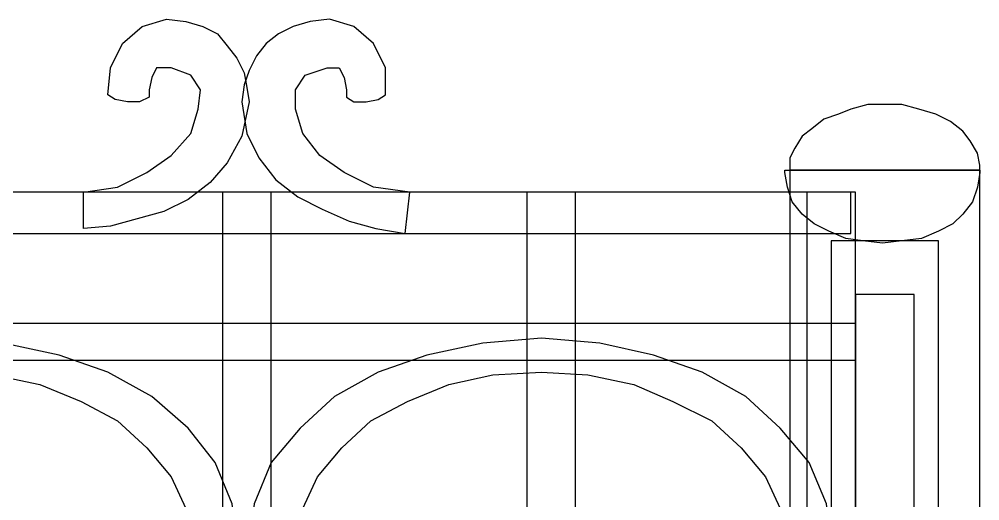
# Model space of a CAD drawing. Header units: centimetres. Extents: x -51 to 56, y -22 to 36.
# Drawn here: x 29.2 to 56.12, y 22.05 to 35.55 of the extents above; entities that cross this region are included whole.
import ezdxf

# ---------------------------------------------------------------- set-up
doc = ezdxf.new("R2010")
doc.units = ezdxf.units.CM
doc.header["$MEASUREMENT"] = 0
doc.layers.add('layer 1', color=7, linetype='Continuous')

msp = doc.modelspace()

# ---------------------------------------------------------------- linework, layer by layer
at = {"layer": 'layer 1', "color": 108}
for points, knots in [([(35.64713, 33.22811), (35.64713, 33.22811), (35.57889, 33.63753), (35.57889, 33.63753), (35.57889, 33.63753), (35.57889, 33.63753), (35.51066, 34.04695), (35.51066, 34.04695), (35.51066, 34.04695), (35.51066, 34.04695), (35.30595, 34.45638), (35.30595, 34.45638), (35.30595, 34.45638), (35.30595, 34.45638), (35.033, 34.79756), (35.033, 34.79756), (35.033, 34.79756), (35.033, 34.79756), (34.76005, 35.13875), (34.76005, 35.13875), (34.76005, 35.13875), (34.76005, 35.13875), (34.35062, 35.34346), (34.35062, 35.34346), (34.35062, 35.34346), (34.35062, 35.34346), (33.87296, 35.47993), (33.87296, 35.47993), (33.87296, 35.47993), (33.87296, 35.47993), (33.32707, 35.54817), (33.32707, 35.54817), (33.32707, 35.54817), (33.32707, 35.54817), (32.64469, 35.34346), (32.64469, 35.34346), (32.64469, 35.34346), (32.64469, 35.34346), (32.0988, 34.8658), (32.0988, 34.8658), (32.0988, 34.8658), (32.0988, 34.8658), (31.75761, 34.18343), (31.75761, 34.18343), (31.75761, 34.18343), (31.75761, 34.18343), (31.68937, 33.43282), (31.68937, 33.43282), (31.68937, 33.43282), (31.68937, 33.43282), (31.89408, 33.29634), (31.89408, 33.29634), (31.89408, 33.29634), (31.89408, 33.29634), (32.23527, 33.22811), (32.23527, 33.22811), (32.23527, 33.22811), (32.23527, 33.22811), (32.57646, 33.22811), (32.57646, 33.22811), (32.57646, 33.22811), (32.57646, 33.22811), (32.84941, 33.36458), (32.84941, 33.36458), (32.84941, 33.36458), (32.84941, 33.36458), (32.84941, 33.56929), (32.84941, 33.56929), (32.84941, 33.56929), (32.84941, 33.56929), (32.91764, 33.91048), (32.91764, 33.91048), (32.91764, 33.91048), (32.91764, 33.91048), (33.05412, 34.18343), (33.05412, 34.18343), (33.05412, 34.18343), (33.05412, 34.18343), (33.46354, 34.18343), (33.46354, 34.18343), (33.46354, 34.18343), (33.46354, 34.18343), (34.00944, 33.97871), (34.00944, 33.97871), (34.00944, 33.97871), (34.00944, 33.97871), (34.28239, 33.56929), (34.28239, 33.56929), (34.28239, 33.56929), (34.28239, 33.56929), (34.21415, 33.02339), (34.21415, 33.02339), (34.21415, 33.02339), (34.21415, 33.02339), (34.00944, 32.34102), (34.00944, 32.34102), (34.00944, 32.34102), (34.00944, 32.34102), (33.46354, 31.72689), (33.46354, 31.72689), (33.46354, 31.72689), (33.46354, 31.72689), (32.78117, 31.24923), (32.78117, 31.24923), (32.78117, 31.24923), (32.78117, 31.24923), (31.96232, 30.8398), (31.96232, 30.8398), (31.96232, 30.8398), (31.96232, 30.8398), (31.007, 30.70333), (31.007, 30.70333), (31.007, 30.70333), (31.007, 30.70333), (31.007, 29.67977), (31.007, 29.67977), (31.007, 29.67977), (31.007, 29.67977), (31.75761, 29.74801), (31.75761, 29.74801), (31.75761, 29.74801), (31.75761, 29.74801), (32.50822, 29.95272), (32.50822, 29.95272), (32.50822, 29.95272), (32.50822, 29.95272), (33.25883, 30.15743), (33.25883, 30.15743), (33.25883, 30.15743), (33.25883, 30.15743), (33.9412, 30.49862), (33.9412, 30.49862), (33.9412, 30.49862), (33.9412, 30.49862), (34.55534, 30.97628), (34.55534, 30.97628), (34.55534, 30.97628), (34.55534, 30.97628), (35.033, 31.52218), (35.033, 31.52218), (35.033, 31.52218), (35.033, 31.52218), (35.44242, 32.27278), (35.44242, 32.27278), (35.44242, 32.27278), (35.44242, 32.27278), (35.64713, 33.22811), (35.64713, 33.22811)], [0, 0, 0, 0, 0.02702703, 0.02702703, 0.02702703, 0.02702703, 0.05405405, 0.05405405, 0.05405405, 0.05405405, 0.08108108, 0.08108108, 0.08108108, 0.08108108, 0.10810811, 0.10810811, 0.10810811, 0.10810811, 0.13513514, 0.13513514, 0.13513514, 0.13513514, 0.16216216, 0.16216216, 0.16216216, 0.16216216, 0.18918919, 0.18918919, 0.18918919, 0.18918919, 0.21621622, 0.21621622, 0.21621622, 0.21621622, 0.24324324, 0.24324324, 0.24324324, 0.24324324, 0.27027027, 0.27027027, 0.27027027, 0.27027027, 0.2972973, 0.2972973, 0.2972973, 0.2972973, 0.32432432, 0.32432432, 0.32432432, 0.32432432, 0.35135135, 0.35135135, 0.35135135, 0.35135135, 0.37837838, 0.37837838, 0.37837838, 0.37837838, 0.40540541, 0.40540541, 0.40540541, 0.40540541, 0.43243243, 0.43243243, 0.43243243, 0.43243243, 0.45945946, 0.45945946, 0.45945946, 0.45945946, 0.48648649, 0.48648649, 0.48648649, 0.48648649, 0.51351351, 0.51351351, 0.51351351, 0.51351351, 0.54054054, 0.54054054, 0.54054054, 0.54054054, 0.56756757, 0.56756757, 0.56756757, 0.56756757, 0.59459459, 0.59459459, 0.59459459, 0.59459459, 0.62162162, 0.62162162, 0.62162162, 0.62162162, 0.64864865, 0.64864865, 0.64864865, 0.64864865, 0.67567568, 0.67567568, 0.67567568, 0.67567568, 0.7027027, 0.7027027, 0.7027027, 0.7027027, 0.72972973, 0.72972973, 0.72972973, 0.72972973, 0.75675676, 0.75675676, 0.75675676, 0.75675676, 0.78378378, 0.78378378, 0.78378378, 0.78378378, 0.81081081, 0.81081081, 0.81081081, 0.81081081, 0.83783784, 0.83783784, 0.83783784, 0.83783784, 0.86486486, 0.86486486, 0.86486486, 0.86486486, 0.89189189, 0.89189189, 0.89189189, 0.89189189, 0.91891892, 0.91891892, 0.91891892, 0.91891892, 0.94594595, 0.94594595, 0.94594595, 0.94594595, 0.97297297, 0.97297297, 0.97297297, 0.97297297, 1, 1, 1, 1]), ([(35.44242, 33.22811), (35.44242, 33.22811), (35.51066, 33.70577), (35.51066, 33.70577), (35.51066, 33.70577), (35.51066, 33.70577), (35.64713, 34.11519), (35.64713, 34.11519), (35.64713, 34.11519), (35.64713, 34.11519), (35.85184, 34.52461), (35.85184, 34.52461), (35.85184, 34.52461), (35.85184, 34.52461), (36.12479, 34.8658), (36.12479, 34.8658), (36.12479, 34.8658), (36.12479, 34.8658), (36.46598, 35.13875), (36.46598, 35.13875), (36.46598, 35.13875), (36.46598, 35.13875), (36.8754, 35.34346), (36.8754, 35.34346), (36.8754, 35.34346), (36.8754, 35.34346), (37.35306, 35.47993), (37.35306, 35.47993), (37.35306, 35.47993), (37.35306, 35.47993), (37.89896, 35.54817), (37.89896, 35.54817), (37.89896, 35.54817), (37.89896, 35.54817), (38.58133, 35.34346), (38.58133, 35.34346), (38.58133, 35.34346), (38.58133, 35.34346), (39.12723, 34.8658), (39.12723, 34.8658), (39.12723, 34.8658), (39.12723, 34.8658), (39.46842, 34.18343), (39.46842, 34.18343), (39.46842, 34.18343), (39.46842, 34.18343), (39.46842, 33.43282), (39.46842, 33.43282), (39.46842, 33.43282), (39.46842, 33.43282), (39.2637, 33.29634), (39.2637, 33.29634), (39.2637, 33.29634), (39.2637, 33.29634), (38.92252, 33.22811), (38.92252, 33.22811), (38.92252, 33.22811), (38.92252, 33.22811), (38.58133, 33.22811), (38.58133, 33.22811), (38.58133, 33.22811), (38.58133, 33.22811), (38.37662, 33.36458), (38.37662, 33.36458), (38.37662, 33.36458), (38.37662, 33.36458), (38.37662, 33.56929), (38.37662, 33.56929), (38.37662, 33.56929), (38.37662, 33.56929), (38.30838, 33.91048), (38.30838, 33.91048), (38.30838, 33.91048), (38.30838, 33.91048), (38.17191, 34.18343), (38.17191, 34.18343), (38.17191, 34.18343), (38.17191, 34.18343), (37.83072, 34.18343), (37.83072, 34.18343), (37.83072, 34.18343), (37.83072, 34.18343), (37.21659, 33.97871), (37.21659, 33.97871), (37.21659, 33.97871), (37.21659, 33.97871), (36.94364, 33.56929), (36.94364, 33.56929), (36.94364, 33.56929), (36.94364, 33.56929), (36.94364, 33.02339), (36.94364, 33.02339), (36.94364, 33.02339), (36.94364, 33.02339), (37.14835, 32.34102), (37.14835, 32.34102), (37.14835, 32.34102), (37.14835, 32.34102), (37.62601, 31.72689), (37.62601, 31.72689), (37.62601, 31.72689), (37.62601, 31.72689), (38.30838, 31.24923), (38.30838, 31.24923), (38.30838, 31.24923), (38.30838, 31.24923), (39.12723, 30.8398), (39.12723, 30.8398), (39.12723, 30.8398), (39.12723, 30.8398), (40.15079, 30.70333), (40.15079, 30.70333), (40.15079, 30.70333), (40.15079, 30.70333), (40.01431, 29.5433), (40.01431, 29.5433), (40.01431, 29.5433), (40.01431, 29.5433), (39.19547, 29.67977), (39.19547, 29.67977), (39.19547, 29.67977), (39.19547, 29.67977), (38.44486, 29.88448), (38.44486, 29.88448), (38.44486, 29.88448), (38.44486, 29.88448), (37.69425, 30.22567), (37.69425, 30.22567), (37.69425, 30.22567), (37.69425, 30.22567), (37.01188, 30.56685), (37.01188, 30.56685), (37.01188, 30.56685), (37.01188, 30.56685), (36.39774, 31.04451), (36.39774, 31.04451), (36.39774, 31.04451), (36.39774, 31.04451), (35.92008, 31.65865), (35.92008, 31.65865), (35.92008, 31.65865), (35.92008, 31.65865), (35.57889, 32.34102), (35.57889, 32.34102), (35.57889, 32.34102), (35.57889, 32.34102), (35.44242, 33.22811), (35.44242, 33.22811)], [0, 0, 0, 0, 0.02702703, 0.02702703, 0.02702703, 0.02702703, 0.05405405, 0.05405405, 0.05405405, 0.05405405, 0.08108108, 0.08108108, 0.08108108, 0.08108108, 0.10810811, 0.10810811, 0.10810811, 0.10810811, 0.13513514, 0.13513514, 0.13513514, 0.13513514, 0.16216216, 0.16216216, 0.16216216, 0.16216216, 0.18918919, 0.18918919, 0.18918919, 0.18918919, 0.21621622, 0.21621622, 0.21621622, 0.21621622, 0.24324324, 0.24324324, 0.24324324, 0.24324324, 0.27027027, 0.27027027, 0.27027027, 0.27027027, 0.2972973, 0.2972973, 0.2972973, 0.2972973, 0.32432432, 0.32432432, 0.32432432, 0.32432432, 0.35135135, 0.35135135, 0.35135135, 0.35135135, 0.37837838, 0.37837838, 0.37837838, 0.37837838, 0.40540541, 0.40540541, 0.40540541, 0.40540541, 0.43243243, 0.43243243, 0.43243243, 0.43243243, 0.45945946, 0.45945946, 0.45945946, 0.45945946, 0.48648649, 0.48648649, 0.48648649, 0.48648649, 0.51351351, 0.51351351, 0.51351351, 0.51351351, 0.54054054, 0.54054054, 0.54054054, 0.54054054, 0.56756757, 0.56756757, 0.56756757, 0.56756757, 0.59459459, 0.59459459, 0.59459459, 0.59459459, 0.62162162, 0.62162162, 0.62162162, 0.62162162, 0.64864865, 0.64864865, 0.64864865, 0.64864865, 0.67567568, 0.67567568, 0.67567568, 0.67567568, 0.7027027, 0.7027027, 0.7027027, 0.7027027, 0.72972973, 0.72972973, 0.72972973, 0.72972973, 0.75675676, 0.75675676, 0.75675676, 0.75675676, 0.78378378, 0.78378378, 0.78378378, 0.78378378, 0.81081081, 0.81081081, 0.81081081, 0.81081081, 0.83783784, 0.83783784, 0.83783784, 0.83783784, 0.86486486, 0.86486486, 0.86486486, 0.86486486, 0.89189189, 0.89189189, 0.89189189, 0.89189189, 0.91891892, 0.91891892, 0.91891892, 0.91891892, 0.94594595, 0.94594595, 0.94594595, 0.94594595, 0.97297297, 0.97297297, 0.97297297, 0.97297297, 1, 1, 1, 1]), ([(53.38881, 33.15987), (53.38881, 33.15987), (53.9347, 33.15987), (53.9347, 33.15987), (53.9347, 33.15987), (53.9347, 33.15987), (54.41237, 33.02339), (54.41237, 33.02339), (54.41237, 33.02339), (54.41237, 33.02339), (54.89003, 32.88692), (54.89003, 32.88692), (54.89003, 32.88692), (54.89003, 32.88692), (55.29945, 32.68221), (55.29945, 32.68221), (55.29945, 32.68221), (55.29945, 32.68221), (55.64064, 32.40926), (55.64064, 32.40926), (55.64064, 32.40926), (55.64064, 32.40926), (55.84535, 32.13631), (55.84535, 32.13631), (55.84535, 32.13631), (55.84535, 32.13631), (56.05006, 31.79512), (56.05006, 31.79512), (56.05006, 31.79512), (56.05006, 31.79512), (56.1183, 31.45394), (56.1183, 31.45394), (56.1183, 31.45394), (56.1183, 31.45394), (56.1183, 31.45394), (56.1183, 31.45394), (56.1183, 31.45394), (56.1183, 31.45394), (56.1183, 31.45394), (56.1183, 31.45394), (56.1183, 31.45394), (56.1183, 31.45394), (56.1183, 31.3857), (56.1183, 31.3857), (56.1183, 31.3857), (56.1183, 31.3857), (56.1183, 31.31746), (56.1183, 31.31746), (56.1183, 31.31746), (56.1183, 31.31746), (50.79579, 31.31746), (50.79579, 31.31746), (50.79579, 31.31746), (50.79579, 31.31746), (50.79579, 31.3857), (50.79579, 31.3857), (50.79579, 31.3857), (50.79579, 31.3857), (50.79579, 31.52218), (50.79579, 31.52218), (50.79579, 31.52218), (50.79579, 31.52218), (50.79579, 31.59041), (50.79579, 31.59041), (50.79579, 31.59041), (50.79579, 31.59041), (50.79579, 31.65865), (50.79579, 31.65865), (50.79579, 31.65865), (50.79579, 31.65865), (50.93227, 31.9316), (50.93227, 31.9316), (50.93227, 31.9316), (50.93227, 31.9316), (51.13698, 32.27278), (51.13698, 32.27278), (51.13698, 32.27278), (51.13698, 32.27278), (51.40993, 32.4775), (51.40993, 32.4775), (51.40993, 32.4775), (51.40993, 32.4775), (51.75111, 32.75044), (51.75111, 32.75044), (51.75111, 32.75044), (51.75111, 32.75044), (52.16054, 32.88692), (52.16054, 32.88692), (52.16054, 32.88692), (52.16054, 32.88692), (52.50172, 33.02339), (52.50172, 33.02339), (52.50172, 33.02339), (52.50172, 33.02339), (52.97938, 33.15987), (52.97938, 33.15987), (52.97938, 33.15987), (52.97938, 33.15987), (53.38881, 33.15987), (53.38881, 33.15987), (53.38881, 33.15987), (53.38881, 33.15987), (53.38881, 33.15987), (53.38881, 33.15987)], [0, 0, 0, 0, 0.03846154, 0.03846154, 0.03846154, 0.03846154, 0.07692308, 0.07692308, 0.07692308, 0.07692308, 0.11538462, 0.11538462, 0.11538462, 0.11538462, 0.15384615, 0.15384615, 0.15384615, 0.15384615, 0.19230769, 0.19230769, 0.19230769, 0.19230769, 0.23076923, 0.23076923, 0.23076923, 0.23076923, 0.26923077, 0.26923077, 0.26923077, 0.26923077, 0.30769231, 0.30769231, 0.30769231, 0.30769231, 0.34615385, 0.34615385, 0.34615385, 0.34615385, 0.38461538, 0.38461538, 0.38461538, 0.38461538, 0.42307692, 0.42307692, 0.42307692, 0.42307692, 0.46153846, 0.46153846, 0.46153846, 0.46153846, 0.5, 0.5, 0.5, 0.5, 0.53846154, 0.53846154, 0.53846154, 0.53846154, 0.57692308, 0.57692308, 0.57692308, 0.57692308, 0.61538462, 0.61538462, 0.61538462, 0.61538462, 0.65384615, 0.65384615, 0.65384615, 0.65384615, 0.69230769, 0.69230769, 0.69230769, 0.69230769, 0.73076923, 0.73076923, 0.73076923, 0.73076923, 0.76923077, 0.76923077, 0.76923077, 0.76923077, 0.80769231, 0.80769231, 0.80769231, 0.80769231, 0.84615385, 0.84615385, 0.84615385, 0.84615385, 0.88461538, 0.88461538, 0.88461538, 0.88461538, 0.92307692, 0.92307692, 0.92307692, 0.92307692, 0.96153846, 0.96153846, 0.96153846, 0.96153846, 1, 1, 1, 1]), ([(56.1183, 31.31746), (56.1183, 31.31746), (50.79579, 31.31746), (50.79579, 31.31746), (50.79579, 31.31746), (50.79579, 31.31746), (50.72756, 31.31746), (50.72756, 31.31746), (50.72756, 31.31746), (50.72756, 31.31746), (50.65932, 31.31746), (50.65932, 31.31746), (50.65932, 31.31746), (50.65932, 31.31746), (50.65932, 31.24923), (50.65932, 31.24923), (50.65932, 31.24923), (50.65932, 31.24923), (50.65932, 31.24923), (50.65932, 31.24923), (50.65932, 31.24923), (50.65932, 31.24923), (50.72756, 30.8398), (50.72756, 30.8398), (50.72756, 30.8398), (50.72756, 30.8398), (50.86403, 30.43038), (50.86403, 30.43038), (50.86403, 30.43038), (50.86403, 30.43038), (51.13698, 30.08919), (51.13698, 30.08919), (51.13698, 30.08919), (51.13698, 30.08919), (51.47816, 29.81624), (51.47816, 29.81624), (51.47816, 29.81624), (51.47816, 29.81624), (51.88759, 29.61153), (51.88759, 29.61153), (51.88759, 29.61153), (51.88759, 29.61153), (52.36525, 29.40682), (52.36525, 29.40682), (52.36525, 29.40682), (52.36525, 29.40682), (52.84291, 29.33858), (52.84291, 29.33858), (52.84291, 29.33858), (52.84291, 29.33858), (53.38881, 29.27035), (53.38881, 29.27035), (53.38881, 29.27035), (53.38881, 29.27035), (53.9347, 29.33858), (53.9347, 29.33858), (53.9347, 29.33858), (53.9347, 29.33858), (54.4806, 29.40682), (54.4806, 29.40682), (54.4806, 29.40682), (54.4806, 29.40682), (54.95826, 29.61153), (54.95826, 29.61153), (54.95826, 29.61153), (54.95826, 29.61153), (55.36769, 29.81624), (55.36769, 29.81624), (55.36769, 29.81624), (55.36769, 29.81624), (55.64064, 30.08919), (55.64064, 30.08919), (55.64064, 30.08919), (55.64064, 30.08919), (55.91358, 30.43038), (55.91358, 30.43038), (55.91358, 30.43038), (55.91358, 30.43038), (56.05006, 30.8398), (56.05006, 30.8398), (56.05006, 30.8398), (56.05006, 30.8398), (56.1183, 31.24923), (56.1183, 31.24923), (56.1183, 31.24923), (56.1183, 31.24923), (56.1183, 31.24923), (56.1183, 31.24923), (56.1183, 31.24923), (56.1183, 31.24923), (56.1183, 31.31746), (56.1183, 31.31746), (56.1183, 31.31746), (56.1183, 31.31746), (56.1183, 31.31746), (56.1183, 31.31746), (56.1183, 31.31746), (56.1183, 31.31746), (56.1183, 31.31746), (56.1183, 31.31746)], [0, 0, 0, 0, 0.04, 0.04, 0.04, 0.04, 0.08, 0.08, 0.08, 0.08, 0.12, 0.12, 0.12, 0.12, 0.16, 0.16, 0.16, 0.16, 0.2, 0.2, 0.2, 0.2, 0.24, 0.24, 0.24, 0.24, 0.28, 0.28, 0.28, 0.28, 0.32, 0.32, 0.32, 0.32, 0.36, 0.36, 0.36, 0.36, 0.4, 0.4, 0.4, 0.4, 0.44, 0.44, 0.44, 0.44, 0.48, 0.48, 0.48, 0.48, 0.52, 0.52, 0.52, 0.52, 0.56, 0.56, 0.56, 0.56, 0.6, 0.6, 0.6, 0.6, 0.64, 0.64, 0.64, 0.64, 0.68, 0.68, 0.68, 0.68, 0.72, 0.72, 0.72, 0.72, 0.76, 0.76, 0.76, 0.76, 0.8, 0.8, 0.8, 0.8, 0.84, 0.84, 0.84, 0.84, 0.88, 0.88, 0.88, 0.88, 0.92, 0.92, 0.92, 0.92, 0.96, 0.96, 0.96, 0.96, 1, 1, 1, 1]), ([(50.79579, 31.31746), (50.79579, 31.31746), (56.1183, 31.31746), (56.1183, 31.31746), (56.1183, 31.31746), (56.1183, 31.31746), (56.1183, -22.04404), (56.1183, -22.04404), (56.1183, -22.04404), (56.1183, -22.04404), (50.79579, -22.04404), (50.79579, -22.04404), (50.79579, -22.04404), (50.79579, -22.04404), (50.79579, 31.31746), (50.79579, 31.31746)], [0, 0, 0, 0, 0.25, 0.25, 0.25, 0.25, 0.5, 0.5, 0.5, 0.5, 0.75, 0.75, 0.75, 0.75, 1, 1, 1, 1]), ([(-47.12461, 30.70333), (-47.12461, 30.70333), (52.50172, 30.70333), (52.50172, 30.70333), (52.50172, 30.70333), (52.50172, 30.70333), (52.50172, 29.5433), (52.50172, 29.5433), (52.50172, 29.5433), (52.50172, 29.5433), (-47.12461, 29.5433), (-47.12461, 29.5433), (-47.12461, 29.5433), (-47.12461, 29.5433), (-47.12461, 30.70333), (-47.12461, 30.70333)], [0, 0, 0, 0, 0.25, 0.25, 0.25, 0.25, 0.5, 0.5, 0.5, 0.5, 0.75, 0.75, 0.75, 0.75, 1, 1, 1, 1]), ([(34.89652, 30.70333), (34.89652, 30.70333), (36.26127, 30.70333), (36.26127, 30.70333), (36.26127, 30.70333), (36.26127, 30.70333), (36.26127, -22.04404), (36.26127, -22.04404), (36.26127, -22.04404), (36.26127, -22.04404), (34.89652, -22.04404), (34.89652, -22.04404), (34.89652, -22.04404), (34.89652, -22.04404), (34.89652, 30.70333), (34.89652, 30.70333)], [0, 0, 0, 0, 0.25, 0.25, 0.25, 0.25, 0.5, 0.5, 0.5, 0.5, 0.75, 0.75, 0.75, 0.75, 1, 1, 1, 1]), ([(43.42617, 30.70333), (43.42617, 30.70333), (44.79092, 30.70333), (44.79092, 30.70333), (44.79092, 30.70333), (44.79092, 30.70333), (44.79092, -22.04404), (44.79092, -22.04404), (44.79092, -22.04404), (44.79092, -22.04404), (43.42617, -22.04404), (43.42617, -22.04404), (43.42617, -22.04404), (43.42617, -22.04404), (43.42617, 30.70333), (43.42617, 30.70333)], [0, 0, 0, 0, 0.25, 0.25, 0.25, 0.25, 0.5, 0.5, 0.5, 0.5, 0.75, 0.75, 0.75, 0.75, 1, 1, 1, 1]), ([(51.27345, 30.70333), (51.27345, 30.70333), (52.6382, 30.70333), (52.6382, 30.70333), (52.6382, 30.70333), (52.6382, 30.70333), (52.6382, -22.04404), (52.6382, -22.04404), (52.6382, -22.04404), (52.6382, -22.04404), (51.27345, -22.04404), (51.27345, -22.04404), (51.27345, -22.04404), (51.27345, -22.04404), (51.27345, 30.70333), (51.27345, 30.70333)], [0, 0, 0, 0, 0.25, 0.25, 0.25, 0.25, 0.5, 0.5, 0.5, 0.5, 0.75, 0.75, 0.75, 0.75, 1, 1, 1, 1]), ([(-47.12461, 27.01852), (-47.12461, 27.01852), (52.6382, 27.01852), (52.6382, 27.01852), (52.6382, 27.01852), (52.6382, 27.01852), (52.6382, 25.99496), (52.6382, 25.99496), (52.6382, 25.99496), (52.6382, 25.99496), (-47.12461, 25.99496), (-47.12461, 25.99496), (-47.12461, 25.99496), (-47.12461, 25.99496), (-47.12461, 27.01852), (-47.12461, 27.01852)], [0, 0, 0, 0, 0.25, 0.25, 0.25, 0.25, 0.5, 0.5, 0.5, 0.5, 0.75, 0.75, 0.75, 0.75, 1, 1, 1, 1]), ([(27.11748, 26.6091), (27.11748, 26.6091), (28.75517, 26.47262), (28.75517, 26.47262), (28.75517, 26.47262), (28.75517, 26.47262), (30.32463, 26.13144), (30.32463, 26.13144), (30.32463, 26.13144), (30.32463, 26.13144), (31.68937, 25.65377), (31.68937, 25.65377), (31.68937, 25.65377), (31.68937, 25.65377), (32.91764, 24.9714), (32.91764, 24.9714), (32.91764, 24.9714), (32.91764, 24.9714), (33.9412, 24.08432), (33.9412, 24.08432), (33.9412, 24.08432), (33.9412, 24.08432), (34.69181, 23.129), (34.69181, 23.129), (34.69181, 23.129), (34.69181, 23.129), (35.16947, 21.96897), (35.16947, 21.96897), (35.16947, 21.96897), (35.16947, 21.96897), (35.30595, 20.80893), (35.30595, 20.80893), (35.30595, 20.80893), (35.30595, 20.80893), (35.30595, 20.80893), (35.30595, 20.80893), (35.30595, 20.80893), (35.30595, 20.80893), (35.30595, 20.80893), (35.30595, 20.80893), (35.30595, 20.80893), (35.30595, 20.80893), (35.30595, 20.80893), (35.30595, 20.80893), (35.30595, 20.80893), (35.30595, 20.80893), (35.30595, 20.7407), (35.30595, 20.7407), (35.30595, 20.7407), (35.30595, 20.7407), (35.033, 20.7407), (35.033, 20.7407), (35.033, 20.7407), (35.033, 20.7407), (34.62357, 20.67246), (34.62357, 20.67246), (34.62357, 20.67246), (34.62357, 20.67246), (34.21415, 20.7407), (34.21415, 20.7407), (34.21415, 20.7407), (34.21415, 20.7407), (34.00944, 20.80893), (34.00944, 20.80893), (34.00944, 20.80893), (34.00944, 20.80893), (33.87296, 21.83249), (33.87296, 21.83249), (33.87296, 21.83249), (33.87296, 21.83249), (33.46354, 22.71957), (33.46354, 22.71957), (33.46354, 22.71957), (33.46354, 22.71957), (32.78117, 23.53842), (32.78117, 23.53842), (32.78117, 23.53842), (32.78117, 23.53842), (31.96232, 24.28903), (31.96232, 24.28903), (31.96232, 24.28903), (31.96232, 24.28903), (30.93876, 24.83493), (30.93876, 24.83493), (30.93876, 24.83493), (30.93876, 24.83493), (29.77873, 25.31259), (29.77873, 25.31259), (29.77873, 25.31259), (29.77873, 25.31259), (28.48222, 25.58554), (28.48222, 25.58554), (28.48222, 25.58554), (28.48222, 25.58554), (27.11748, 25.65377), (27.11748, 25.65377), (27.11748, 25.65377), (27.11748, 25.65377), (25.82097, 25.58554), (25.82097, 25.58554), (25.82097, 25.58554), (25.82097, 25.58554), (24.5927, 25.31259), (24.5927, 25.31259), (24.5927, 25.31259), (24.5927, 25.31259), (23.43267, 24.83493), (23.43267, 24.83493), (23.43267, 24.83493), (23.43267, 24.83493), (22.40911, 24.28903), (22.40911, 24.28903), (22.40911, 24.28903), (22.40911, 24.28903), (21.59027, 23.53842), (21.59027, 23.53842), (21.59027, 23.53842), (21.59027, 23.53842), (20.90789, 22.71957), (20.90789, 22.71957), (20.90789, 22.71957), (20.90789, 22.71957), (20.49847, 21.83249), (20.49847, 21.83249), (20.49847, 21.83249), (20.49847, 21.83249), (20.362, 20.80893), (20.362, 20.80893), (20.362, 20.80893), (20.362, 20.80893), (20.15728, 20.7407), (20.15728, 20.7407), (20.15728, 20.7407), (20.15728, 20.7407), (19.74786, 20.67246), (19.74786, 20.67246), (19.74786, 20.67246), (19.74786, 20.67246), (19.2702, 20.7407), (19.2702, 20.7407), (19.2702, 20.7407), (19.2702, 20.7407), (18.99725, 20.7407), (18.99725, 20.7407), (18.99725, 20.7407), (18.99725, 20.7407), (18.99725, 20.7407), (18.99725, 20.7407), (18.99725, 20.7407), (18.99725, 20.7407), (18.99725, 20.80893), (18.99725, 20.80893), (18.99725, 20.80893), (18.99725, 20.80893), (18.99725, 20.80893), (18.99725, 20.80893), (18.99725, 20.80893), (18.99725, 20.80893), (18.99725, 20.80893), (18.99725, 20.80893), (18.99725, 20.80893), (18.99725, 20.80893), (19.13373, 21.96897), (19.13373, 21.96897), (19.13373, 21.96897), (19.13373, 21.96897), (19.61139, 23.129), (19.61139, 23.129), (19.61139, 23.129), (19.61139, 23.129), (20.43023, 24.08432), (20.43023, 24.08432), (20.43023, 24.08432), (20.43023, 24.08432), (21.38555, 24.9714), (21.38555, 24.9714), (21.38555, 24.9714), (21.38555, 24.9714), (22.61382, 25.65377), (22.61382, 25.65377), (22.61382, 25.65377), (22.61382, 25.65377), (23.97857, 26.13144), (23.97857, 26.13144), (23.97857, 26.13144), (23.97857, 26.13144), (25.47979, 26.47262), (25.47979, 26.47262), (25.47979, 26.47262), (25.47979, 26.47262), (27.11748, 26.6091), (27.11748, 26.6091)], [0, 0, 0, 0, 0.02083333, 0.02083333, 0.02083333, 0.02083333, 0.04166667, 0.04166667, 0.04166667, 0.04166667, 0.0625, 0.0625, 0.0625, 0.0625, 0.08333333, 0.08333333, 0.08333333, 0.08333333, 0.10416667, 0.10416667, 0.10416667, 0.10416667, 0.125, 0.125, 0.125, 0.125, 0.14583333, 0.14583333, 0.14583333, 0.14583333, 0.16666667, 0.16666667, 0.16666667, 0.16666667, 0.1875, 0.1875, 0.1875, 0.1875, 0.20833333, 0.20833333, 0.20833333, 0.20833333, 0.22916667, 0.22916667, 0.22916667, 0.22916667, 0.25, 0.25, 0.25, 0.25, 0.27083333, 0.27083333, 0.27083333, 0.27083333, 0.29166667, 0.29166667, 0.29166667, 0.29166667, 0.3125, 0.3125, 0.3125, 0.3125, 0.33333333, 0.33333333, 0.33333333, 0.33333333, 0.35416667, 0.35416667, 0.35416667, 0.35416667, 0.375, 0.375, 0.375, 0.375, 0.39583333, 0.39583333, 0.39583333, 0.39583333, 0.41666667, 0.41666667, 0.41666667, 0.41666667, 0.4375, 0.4375, 0.4375, 0.4375, 0.45833333, 0.45833333, 0.45833333, 0.45833333, 0.47916667, 0.47916667, 0.47916667, 0.47916667, 0.5, 0.5, 0.5, 0.5, 0.52083333, 0.52083333, 0.52083333, 0.52083333, 0.54166667, 0.54166667, 0.54166667, 0.54166667, 0.5625, 0.5625, 0.5625, 0.5625, 0.58333333, 0.58333333, 0.58333333, 0.58333333, 0.60416667, 0.60416667, 0.60416667, 0.60416667, 0.625, 0.625, 0.625, 0.625, 0.64583333, 0.64583333, 0.64583333, 0.64583333, 0.66666667, 0.66666667, 0.66666667, 0.66666667, 0.6875, 0.6875, 0.6875, 0.6875, 0.70833333, 0.70833333, 0.70833333, 0.70833333, 0.72916667, 0.72916667, 0.72916667, 0.72916667, 0.75, 0.75, 0.75, 0.75, 0.77083333, 0.77083333, 0.77083333, 0.77083333, 0.79166667, 0.79166667, 0.79166667, 0.79166667, 0.8125, 0.8125, 0.8125, 0.8125, 0.83333333, 0.83333333, 0.83333333, 0.83333333, 0.85416667, 0.85416667, 0.85416667, 0.85416667, 0.875, 0.875, 0.875, 0.875, 0.89583333, 0.89583333, 0.89583333, 0.89583333, 0.91666667, 0.91666667, 0.91666667, 0.91666667, 0.9375, 0.9375, 0.9375, 0.9375, 0.95833333, 0.95833333, 0.95833333, 0.95833333, 0.97916667, 0.97916667, 0.97916667, 0.97916667, 1, 1, 1, 1]), ([(43.8356, 26.6091), (43.8356, 26.6091), (45.47329, 26.47262), (45.47329, 26.47262), (45.47329, 26.47262), (45.47329, 26.47262), (46.97451, 26.13144), (46.97451, 26.13144), (46.97451, 26.13144), (46.97451, 26.13144), (48.33925, 25.65377), (48.33925, 25.65377), (48.33925, 25.65377), (48.33925, 25.65377), (49.56752, 24.9714), (49.56752, 24.9714), (49.56752, 24.9714), (49.56752, 24.9714), (50.52284, 24.08432), (50.52284, 24.08432), (50.52284, 24.08432), (50.52284, 24.08432), (51.34169, 23.129), (51.34169, 23.129), (51.34169, 23.129), (51.34169, 23.129), (51.81935, 21.96897), (51.81935, 21.96897), (51.81935, 21.96897), (51.81935, 21.96897), (51.95583, 20.80893), (51.95583, 20.80893), (51.95583, 20.80893), (51.95583, 20.80893), (51.95583, 20.80893), (51.95583, 20.80893), (51.95583, 20.80893), (51.95583, 20.80893), (51.95583, 20.80893), (51.95583, 20.80893), (51.95583, 20.80893), (51.95583, 20.80893), (51.95583, 20.80893), (51.95583, 20.80893), (51.95583, 20.80893), (51.95583, 20.80893), (51.95583, 20.7407), (51.95583, 20.7407), (51.95583, 20.7407), (51.95583, 20.7407), (51.68288, 20.7407), (51.68288, 20.7407), (51.68288, 20.7407), (51.68288, 20.7407), (51.27345, 20.67246), (51.27345, 20.67246), (51.27345, 20.67246), (51.27345, 20.67246), (50.86403, 20.7407), (50.86403, 20.7407), (50.86403, 20.7407), (50.86403, 20.7407), (50.65932, 20.80893), (50.65932, 20.80893), (50.65932, 20.80893), (50.65932, 20.80893), (50.52284, 21.83249), (50.52284, 21.83249), (50.52284, 21.83249), (50.52284, 21.83249), (50.11342, 22.71957), (50.11342, 22.71957), (50.11342, 22.71957), (50.11342, 22.71957), (49.43105, 23.53842), (49.43105, 23.53842), (49.43105, 23.53842), (49.43105, 23.53842), (48.6122, 24.28903), (48.6122, 24.28903), (48.6122, 24.28903), (48.6122, 24.28903), (47.52041, 24.83493), (47.52041, 24.83493), (47.52041, 24.83493), (47.52041, 24.83493), (46.42861, 25.31259), (46.42861, 25.31259), (46.42861, 25.31259), (46.42861, 25.31259), (45.1321, 25.58554), (45.1321, 25.58554), (45.1321, 25.58554), (45.1321, 25.58554), (43.8356, 25.65377), (43.8356, 25.65377), (43.8356, 25.65377), (43.8356, 25.65377), (42.47085, 25.58554), (42.47085, 25.58554), (42.47085, 25.58554), (42.47085, 25.58554), (41.24258, 25.31259), (41.24258, 25.31259), (41.24258, 25.31259), (41.24258, 25.31259), (40.08255, 24.83493), (40.08255, 24.83493), (40.08255, 24.83493), (40.08255, 24.83493), (39.05899, 24.28903), (39.05899, 24.28903), (39.05899, 24.28903), (39.05899, 24.28903), (38.24015, 23.53842), (38.24015, 23.53842), (38.24015, 23.53842), (38.24015, 23.53842), (37.55777, 22.71957), (37.55777, 22.71957), (37.55777, 22.71957), (37.55777, 22.71957), (37.14835, 21.83249), (37.14835, 21.83249), (37.14835, 21.83249), (37.14835, 21.83249), (37.01188, 20.80893), (37.01188, 20.80893), (37.01188, 20.80893), (37.01188, 20.80893), (36.80716, 20.7407), (36.80716, 20.7407), (36.80716, 20.7407), (36.80716, 20.7407), (36.39774, 20.67246), (36.39774, 20.67246), (36.39774, 20.67246), (36.39774, 20.67246), (35.92008, 20.7407), (35.92008, 20.7407), (35.92008, 20.7407), (35.92008, 20.7407), (35.64713, 20.7407), (35.64713, 20.7407), (35.64713, 20.7407), (35.64713, 20.7407), (35.64713, 20.7407), (35.64713, 20.7407), (35.64713, 20.7407), (35.64713, 20.7407), (35.64713, 20.80893), (35.64713, 20.80893), (35.64713, 20.80893), (35.64713, 20.80893), (35.64713, 20.80893), (35.64713, 20.80893), (35.64713, 20.80893), (35.64713, 20.80893), (35.64713, 20.80893), (35.64713, 20.80893), (35.64713, 20.80893), (35.64713, 20.80893), (35.78361, 21.96897), (35.78361, 21.96897), (35.78361, 21.96897), (35.78361, 21.96897), (36.26127, 23.129), (36.26127, 23.129), (36.26127, 23.129), (36.26127, 23.129), (37.08011, 24.08432), (37.08011, 24.08432), (37.08011, 24.08432), (37.08011, 24.08432), (38.03543, 24.9714), (38.03543, 24.9714), (38.03543, 24.9714), (38.03543, 24.9714), (39.2637, 25.65377), (39.2637, 25.65377), (39.2637, 25.65377), (39.2637, 25.65377), (40.62845, 26.13144), (40.62845, 26.13144), (40.62845, 26.13144), (40.62845, 26.13144), (42.1979, 26.47262), (42.1979, 26.47262), (42.1979, 26.47262), (42.1979, 26.47262), (43.8356, 26.6091), (43.8356, 26.6091)], [0, 0, 0, 0, 0.02083333, 0.02083333, 0.02083333, 0.02083333, 0.04166667, 0.04166667, 0.04166667, 0.04166667, 0.0625, 0.0625, 0.0625, 0.0625, 0.08333333, 0.08333333, 0.08333333, 0.08333333, 0.10416667, 0.10416667, 0.10416667, 0.10416667, 0.125, 0.125, 0.125, 0.125, 0.14583333, 0.14583333, 0.14583333, 0.14583333, 0.16666667, 0.16666667, 0.16666667, 0.16666667, 0.1875, 0.1875, 0.1875, 0.1875, 0.20833333, 0.20833333, 0.20833333, 0.20833333, 0.22916667, 0.22916667, 0.22916667, 0.22916667, 0.25, 0.25, 0.25, 0.25, 0.27083333, 0.27083333, 0.27083333, 0.27083333, 0.29166667, 0.29166667, 0.29166667, 0.29166667, 0.3125, 0.3125, 0.3125, 0.3125, 0.33333333, 0.33333333, 0.33333333, 0.33333333, 0.35416667, 0.35416667, 0.35416667, 0.35416667, 0.375, 0.375, 0.375, 0.375, 0.39583333, 0.39583333, 0.39583333, 0.39583333, 0.41666667, 0.41666667, 0.41666667, 0.41666667, 0.4375, 0.4375, 0.4375, 0.4375, 0.45833333, 0.45833333, 0.45833333, 0.45833333, 0.47916667, 0.47916667, 0.47916667, 0.47916667, 0.5, 0.5, 0.5, 0.5, 0.52083333, 0.52083333, 0.52083333, 0.52083333, 0.54166667, 0.54166667, 0.54166667, 0.54166667, 0.5625, 0.5625, 0.5625, 0.5625, 0.58333333, 0.58333333, 0.58333333, 0.58333333, 0.60416667, 0.60416667, 0.60416667, 0.60416667, 0.625, 0.625, 0.625, 0.625, 0.64583333, 0.64583333, 0.64583333, 0.64583333, 0.66666667, 0.66666667, 0.66666667, 0.66666667, 0.6875, 0.6875, 0.6875, 0.6875, 0.70833333, 0.70833333, 0.70833333, 0.70833333, 0.72916667, 0.72916667, 0.72916667, 0.72916667, 0.75, 0.75, 0.75, 0.75, 0.77083333, 0.77083333, 0.77083333, 0.77083333, 0.79166667, 0.79166667, 0.79166667, 0.79166667, 0.8125, 0.8125, 0.8125, 0.8125, 0.83333333, 0.83333333, 0.83333333, 0.83333333, 0.85416667, 0.85416667, 0.85416667, 0.85416667, 0.875, 0.875, 0.875, 0.875, 0.89583333, 0.89583333, 0.89583333, 0.89583333, 0.91666667, 0.91666667, 0.91666667, 0.91666667, 0.9375, 0.9375, 0.9375, 0.9375, 0.95833333, 0.95833333, 0.95833333, 0.95833333, 0.97916667, 0.97916667, 0.97916667, 0.97916667, 1, 1, 1, 1])]:
    msp.add_open_spline(points, degree=3, knots=knots, dxfattribs=at)
at = {"layer": 'layer 1', "color": 252}
msp.add_open_spline([(51.95583, 29.33858), (51.95583, 29.33858), (54.95826, 29.33858), (54.95826, 29.33858), (54.95826, 29.33858), (54.95826, 29.33858), (54.95826, -20.26987), (54.95826, -20.26987), (54.95826, -20.26987), (54.95826, -20.26987), (51.95583, -20.26987), (51.95583, -20.26987), (51.95583, -20.26987), (51.95583, -20.26987), (51.95583, 29.33858), (51.95583, 29.33858)], degree=3, knots=[0, 0, 0, 0, 0.25, 0.25, 0.25, 0.25, 0.5, 0.5, 0.5, 0.5, 0.75, 0.75, 0.75, 0.75, 1, 1, 1, 1], dxfattribs=at)
at = {"layer": 'layer 1', "color": 253}
msp.add_open_spline([(52.6382, 27.83737), (52.6382, 27.83737), (54.27589, 27.83737), (54.27589, 27.83737), (54.27589, 27.83737), (54.27589, 27.83737), (54.27589, -18.70041), (54.27589, -18.70041), (54.27589, -18.70041), (54.27589, -18.70041), (52.6382, -18.70041), (52.6382, -18.70041), (52.6382, -18.70041), (52.6382, -18.70041), (52.6382, 27.83737), (52.6382, 27.83737)], degree=3, knots=[0, 0, 0, 0, 0.25, 0.25, 0.25, 0.25, 0.5, 0.5, 0.5, 0.5, 0.75, 0.75, 0.75, 0.75, 1, 1, 1, 1], dxfattribs=at)

doc.saveas('drawing.dxf')
